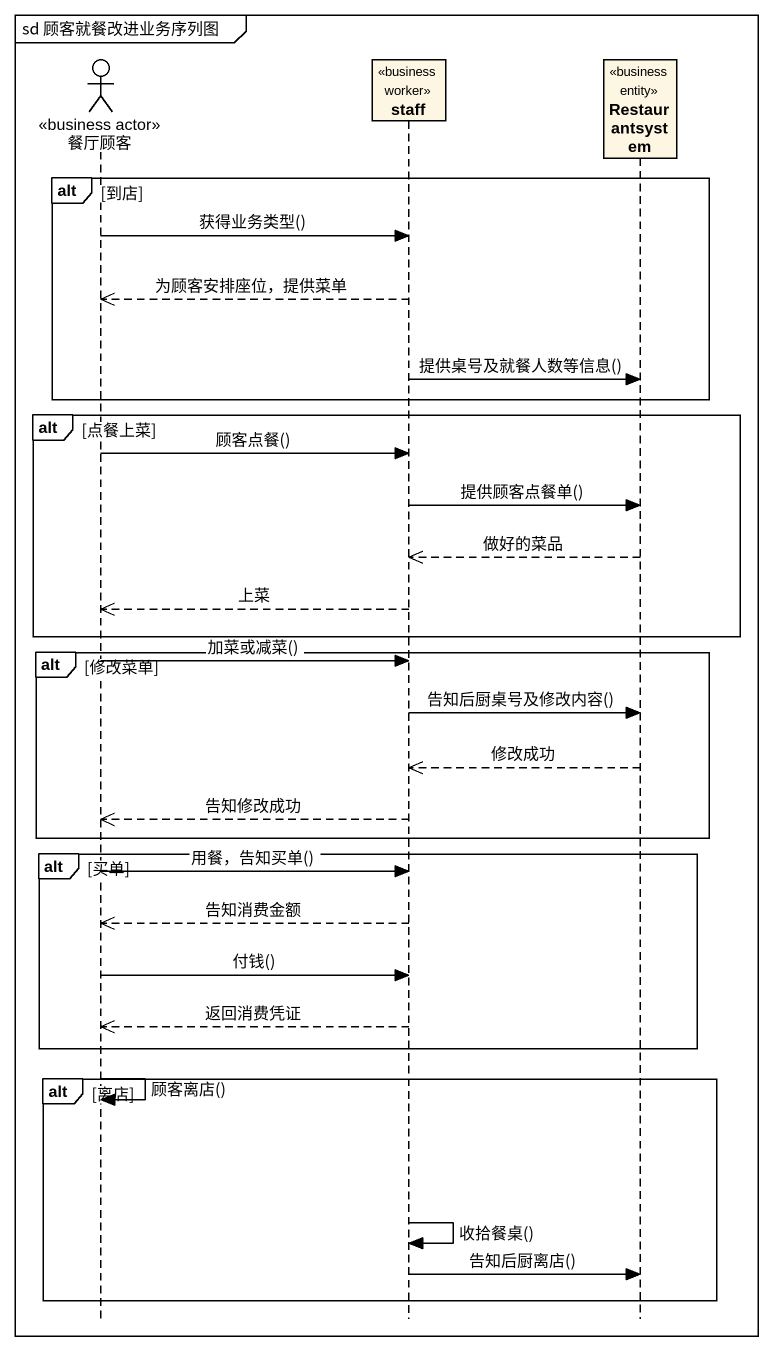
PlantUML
@startuml
mainframe sd 顾客就餐改进业务序列图
hide footbox
actor 餐厅顾客 <<business actor>>
participant staff <<business worker>>
participant Restaurantsystem <<business entity>>

alt 到店
  餐厅顾客 -> staff : 获得业务类型()
  staff -->> 餐厅顾客 : 为顾客安排座位，提供菜单
  staff -> Restaurantsystem : 提供桌号及就餐人数等信息()
end
alt 点餐上菜
  餐厅顾客 -> staff : 顾客点餐()
  staff -> Restaurantsystem : 提供顾客点餐单()
  Restaurantsystem -->> staff : 做好的菜品
  staff -->> 餐厅顾客 : 上菜
end
alt 修改菜单
  餐厅顾客 -> staff : 加菜或减菜()
  staff -> Restaurantsystem : 告知后厨桌号及修改内容()
  Restaurantsystem -->> staff : 修改成功
  staff -->> 餐厅顾客 : 告知修改成功
end
alt 买单
  餐厅顾客 -> staff : 用餐，告知买单()
  staff -->> 餐厅顾客 : 告知消费金额
  餐厅顾客 -> staff : 付钱()
  staff -->> 餐厅顾客 : 返回消费凭证
end
alt 离店
  餐厅顾客 -> 餐厅顾客 : 顾客离店()
  staff -> staff : 收拾餐桌()
  staff -> Restaurantsystem : 告知后厨离店()
end
@enduml
